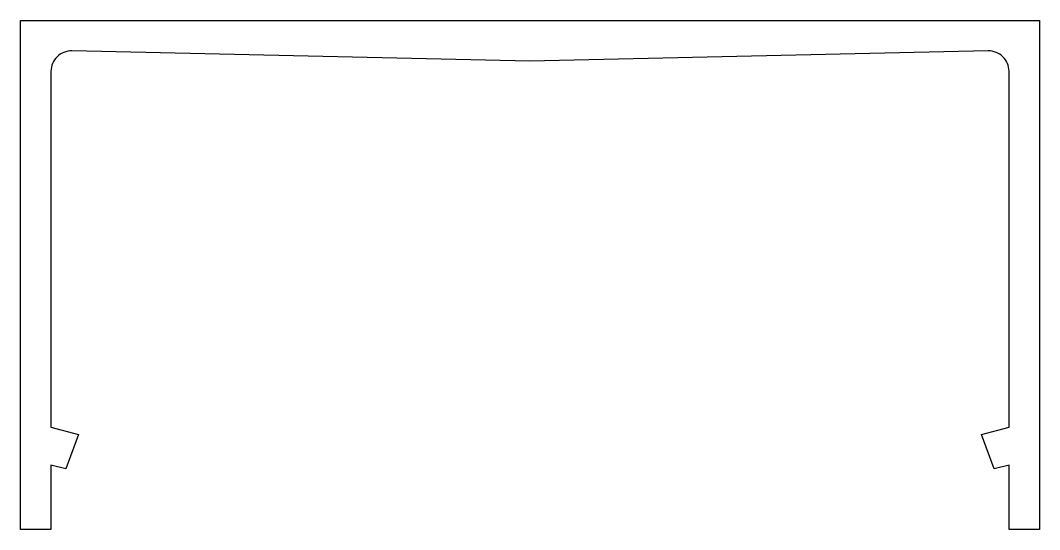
# Model space of a CAD drawing. Extents: x 0 to 50, y 0 to 25.
import ezdxf

# ---------------------------------------------------------------- set-up
doc = ezdxf.new("R2010")
doc.units = 0
doc.layers.get('0').update_dxf_attribs({"linetype": 'CONTINUOUS'})

msp = doc.modelspace()

# ---------------------------------------------------------------- linework, layer by layer
msp.add_lwpolyline([(50, 25), (50, 0), (48.5, 0), (48.5, 3.171), (47.774, 2.977), (47.156, 4.675), (48.5, 5.035), (48.5, 22.5, 0.42074), (47.478, 23.5), (25, 23), (2.522, 23.5, 0.42074), (1.5, 22.5), (1.5, 5.035), (2.844, 4.675), (2.226, 2.977), (1.5, 3.171), (1.5, 0), (0, 0), (0, 25), (50, 25)], format="xyb", close=True)

doc.saveas('drawing.dxf')
